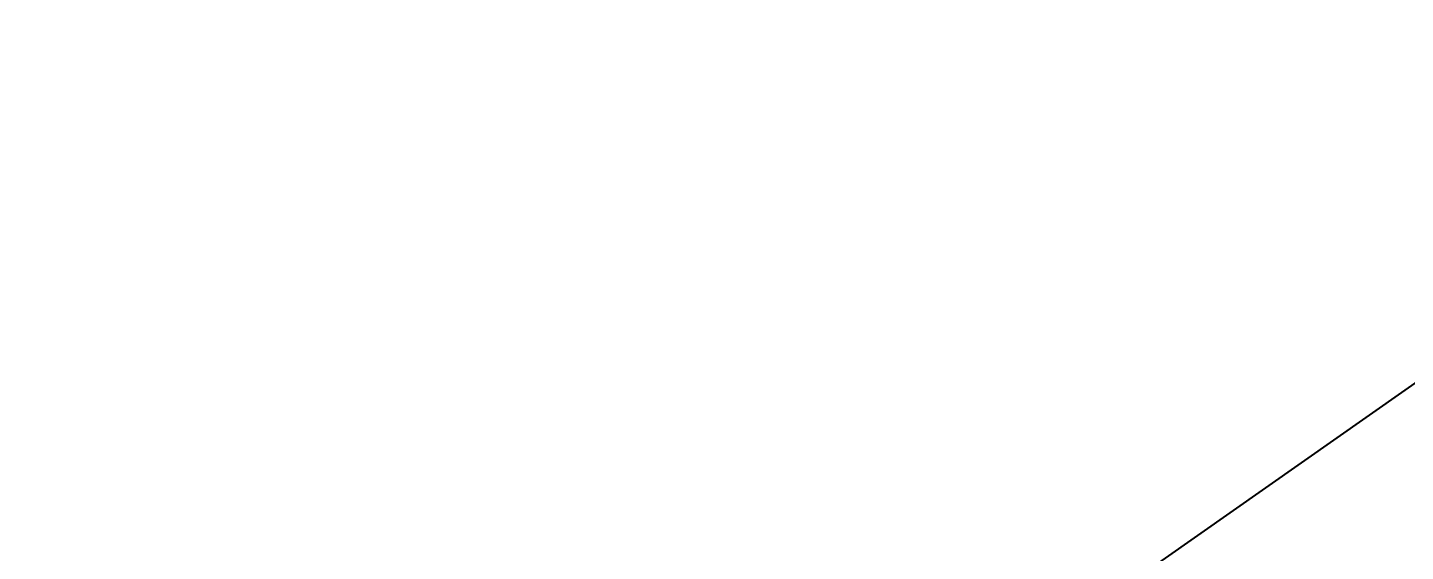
# Model space of a CAD drawing. Header units: millimetres. Extents: x 152904052 to 153933663, y 538271515 to 539240469.
# Drawn here: x 153452902 to 153454283, y 538569032 to 538569557 of the extents above; entities that cross this region are included whole.
import ezdxf
from ezdxf.enums import TextEntityAlignment as Align

# ---------------------------------------------------------------- set-up
doc = ezdxf.new("R2010")
doc.units = ezdxf.units.MM
doc.layers.add('POWR', color=5, linetype='Continuous')
doc.layers.add('TEXT', color=7, linetype='Continuous')
doc.styles.get("Standard").update_dxf_attribs({"font": 'Gulim.ttf'})

msp = doc.modelspace()

# ---------------------------------------------------------------- linework, layer by layer
at = {"layer": 'POWR', "color": 7}
msp.add_lwpolyline([(153469780.4, 538584074.6), (153471663.2, 538581385.6), (153446937.2, 538564042.2), (153445040.3, 538566751.3), (153469780.4, 538584074.6)], dxfattribs=at)

# ---------------------------------------------------------------- texts
at = {"layer": 'TEXT'}
msp.add_text('전기실#CD', height=4550, rotation=34.9999, dxfattribs=at).set_placement((153466474.5, 538561025.3), align=Align.CENTER)

doc.saveas('drawing.dxf')
